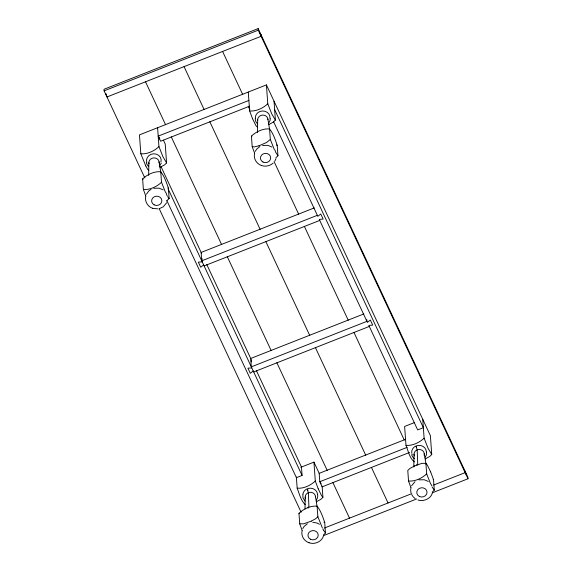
<?xml version="1.0" encoding="UTF-8"?>
<svg xmlns="http://www.w3.org/2000/svg" width="572" height="572" viewBox="0 0 572 572"><rect width="100%" height="100%" fill="white"/><g stroke="black" fill="none" stroke-linecap="round" stroke-linejoin="round"><path stroke-width="0.86" d="M148.648 175.404L148.863 162.627M257.457 132.582L257.679 119.798M305.005 508.951L305.205 497.025M413.799 466.974L414.021 454.197M270.334 118.526L270.02 120.556L268.74 122.959M145.831 196.046C144.351 201.144 147.733 206.892 152.774 208.365M254.64 153.217C253.16 158.315 256.549 164.064 261.59 165.537M302.917 494.237L302.938 497.79L305.005 501.058M302.173 530.444C300.693 535.542 304.075 541.291 309.116 542.764M410.989 487.616L410.624 490.225L411.018 492.821M161.268 163.134L159.281 166.466M275.976 158.637L274.903 161.032M323.502 535.857C321.771 541.798 314.486 544.901 308.844 542.678M432.318 493.028C430.909 499.192 422.365 501.916 417.932 499.935M146.432 194.223L148.777 190.977L151.029 189.368M166.709 202.688L163.299 206.799L159.381 208.637M255.248 151.394L256.656 149.135L259.838 146.546M302.781 528.621L304.19 526.362L307.371 523.766M411.59 485.792L415 481.681M316.266 500.185L317.553 497.783L317.789 494.851M425.082 457.357L426.362 454.954L426.605 452.023M157.6 127.735L158.952 146.611C154.318 151.029 147.254 154.419 140.819 153.754L139.461 134.87L266.416 84.906L430.38 435.621L431.738 454.497L429.708 456.47L425.225 458.944M145.731 195.917L143.372 189.411L142.621 178.922C147.254 174.503 154.318 171.121 160.753 171.786C164.464 176.362 166.445 182.497 168.382 188.095L169.133 198.584L166.466 200.987M163.406 140.161L165.222 144.051L166.581 162.927L164.55 164.9L160.067 167.374M160.753 171.786L161.511 182.275C156.878 186.694 149.814 190.076 143.372 189.411M266.416 84.906L267.767 103.789C263.134 108.201 256.07 111.59 249.628 110.925L248.277 92.049M254.547 153.089L252.188 146.582L251.437 136.093C256.07 131.682 263.127 128.292 269.569 128.957C273.273 133.533 275.261 139.668 277.198 145.267L277.949 155.756L275.918 157.729M274.038 101.223L275.389 120.099L273.366 122.072L268.883 124.546M269.569 128.957L270.32 139.446L266.602 142.492L258.966 145.803M300.75 467.324L313.942 462.133L315.294 481.009C310.66 485.428 303.603 488.817 297.161 488.152L296.36 476.998M302.073 530.316L299.714 523.809L298.963 513.32C303.596 508.901 310.66 505.519 317.102 506.184C320.806 510.76 322.794 516.895 324.724 522.493L325.475 532.982L323.452 534.956M322.122 486.171L322.923 497.325L320.892 499.292L316.416 501.766M317.102 506.184L317.853 516.673L315.823 518.64L311.347 521.113M422.758 419.305L424.109 438.188C419.476 442.599 412.412 445.988 405.977 445.323L404.618 426.447L414.514 422.551M410.889 487.487L408.53 480.981L407.779 470.491L409.809 468.525L414.285 466.044M414.292 466.044L421.972 463.327L425.911 463.356L426.662 473.845C422.036 478.263 414.972 481.645 408.53 480.981M430.616 471.864L433.54 479.665L434.291 490.154L432.26 492.127M273.18 163.106C270.048 165.987 265.315 166.974 261.318 165.458M203.646 264.9L200.722 267.26L198.341 262.162L202.216 261.847M253.217 370.935L250.293 373.287L247.912 368.189L251.787 367.875M311.332 521.121L303.66 523.838L299.714 523.809M432.361 492.785L467.996 478.757L467.882 477.184L258.158 28.6L104.004 89.275L104.118 90.848L144.823 177.921M104.118 90.848L258.272 30.173L258.158 28.6M248.877 100.436L158.201 136.129L160.582 141.227L249.614 106.185M314.278 207.908L201.137 252.438L201.737 260.825L317.353 215.322M204.125 265.923L319.741 220.42M363.849 313.935L250.708 358.465L251.308 366.852L366.924 321.35L366.809 319.669M253.696 371.95L369.312 326.448M256.378 370.577L301.473 467.038L302.073 475.432L296.41 477.663L166.988 200.858M405.741 439.282L319.183 473.351L319.784 481.738L322.172 486.836L409.552 452.445M319.784 481.738L407.171 447.347M324.245 528.092L411.84 493.615M433.64 485.035L465.136 472.636L465.1 472.114L466.051 474.152L465.022 471.063M323.788 535.514L416.616 498.977M258.959 145.803L254.376 146.897L252.188 146.582M262.584 145.445L267.91 145.352L271.929 147.047M153.768 188.274L159.095 188.181L163.113 189.868M418.926 479.844L424.252 479.751L428.271 481.438M158.058 208.902L152.502 208.28M312.77 522.308L316.988 523.022L319.462 524.267M275.389 120.099L271.714 113.835L267.767 103.789M251.437 136.093L251.93 136.443M277.949 155.756L275.289 151.623M166.581 162.927L162.898 156.664L158.952 146.611M142.621 178.922L143.114 179.272M169.133 198.584L167.632 196.675M431.738 454.497L428.056 448.233L424.109 438.188M425.911 463.356L427.413 465.265L430.616 471.857M434.291 490.154L432.182 487.108M322.923 497.325L321.421 495.416L318.225 488.824M298.963 513.32L299.456 513.663M325.475 532.982L323.523 530.237M276.369 145.002L277.198 145.267M414.428 461.904C409.523 458.387 408.286 450.822 405.977 445.323M323.902 522.229L324.724 522.493M257.622 127.399L255.813 125.425L252.559 118.74M148.806 170.227L147.698 169.398L145.781 165.923M168.018 187.938L168.382 188.095M433.176 479.508L433.54 479.665M305.148 504.626C300.922 500.436 299.263 493.729 297.161 488.152M414.557 458.801L412.619 456.842L411.754 454.969M415.186 498.612L413.163 496.825L411.733 494.623M257.471 123.831L255.834 121.657L255.141 118.797M148.663 166.659L147.018 164.479L146.396 162.519M416.545 446.868L416.151 446.56L417.167 449.849L417.732 463.942M417.346 464.557L416.945 464.249L417.095 465.243M308.53 507.385L308.129 507.071L308.287 508.072M307.958 490.082L307.336 489.382L308.351 492.678L308.916 506.763M274.753 149.885L275.389 151.029M431.095 484.284L431.967 485.993M165.937 192.714L166.574 193.858M167.181 195.838L166.473 194.444M322.815 528.843L323.366 529.937M145.781 165.916L140.819 153.754M322.301 527.777L317.853 516.673M258.272 30.173L467.996 478.757M274.639 109.609L423.359 427.699L417.689 429.929L368.833 325.425L372.708 325.111L370.327 320.013L367.403 322.372L319.262 219.398L323.137 219.083L320.756 213.985L317.832 216.345L273.48 121.486M222.594 51.459L242.65 94.366M248.327 106.506L249.842 109.745M274.067 161.554L298.67 214.178M304.347 226.319L348.248 320.227M353.925 332.375L404.268 440.04M184.055 66.624L204.111 109.531M209.788 121.679L260.131 229.343M265.808 241.491L309.709 335.399M315.387 347.54L365.73 455.212M371.407 467.353L388.059 502.974M145.517 81.796L165.573 124.703M171.25 136.844L221.593 244.516M227.27 256.656L271.171 350.565M276.848 362.705L327.191 470.377M332.868 482.525L349.521 518.139M313.942 462.133L319.39 473.788M158.859 136.872L159.81 138.91M320.449 482.482L321.078 483.841M161.025 166.638L201.616 253.453M206.807 264.557L250.808 358.68M168.018 188.696L302.073 475.432M106.585 95.231L105.949 93.872L106.978 96.961L261.132 36.293L260.103 33.205L261.054 35.242L261.018 34.72M159.209 208.68L301.144 512.262M430.616 483.891L426.662 473.845M274.274 149.492L270.32 139.446M165.458 192.321L161.511 182.275M252.552 118.726L249.628 110.925M318.218 488.817L315.294 481.009M424.245 453.41L426.011 464.335M267.903 119.012L269.526 129.093M315.429 496.231L317.06 506.32M159.088 161.833L160.854 172.758M251.187 359.481L251.365 361.997M201.973 258.487L202.152 261.004M255.391 118.604A7.336 6.635 -4.1 0 1 262.62 110.975A7.336 6.635 -4.1 0 1 269.941 118.347M257.722 120.406A5.141 4.647 -4.1 0 1 262.448 115.079A5.141 4.647 -4.1 0 1 267.946 119.612M414.421 455.97A5.141 4.647 -4.1 0 1 418.79 449.478A5.141 4.647 -4.1 0 1 424.124 455.219M412.24 454.668A7.336 6.635 -4.1 0 1 411.933 453.853M411.74 453.003A7.336 6.635 -4.1 0 1 418.489 445.395A7.336 6.635 -4.1 0 1 426.34 451.873M305.605 498.798A5.141 4.647 -4.1 0 1 309.309 492.392A5.141 4.647 -4.1 0 1 315.479 496.839M302.91 494.101A7.336 6.635 -4.1 0 1 310.632 488.202A7.336 6.635 -4.1 0 1 317.524 494.701M149.042 163.828A5.141 4.647 -4.1 0 1 153.632 157.901A5.141 4.647 -4.1 0 1 159.095 163.049M146.775 162.284A7.336 6.635 -4.1 0 1 153.811 153.796A7.336 6.635 -4.1 0 1 160.946 162.026M263.013 162.055A5.141 4.647 -4.1 0 0 270.692 157.893A5.141 4.647 -4.1 0 0 262.963 154.011A5.141 4.647 -4.1 0 0 263.013 162.055M419.355 496.453A5.141 4.647 -4.1 0 0 427.034 492.292A5.141 4.647 -4.1 0 0 419.305 488.409A5.141 4.647 -4.1 0 0 419.355 496.453M310.539 539.282A5.141 4.647 -4.1 0 0 318.218 535.12A5.141 4.647 -4.1 0 0 310.496 531.238A5.141 4.647 -4.1 0 0 310.539 539.282M154.197 204.883A5.141 4.647 -4.1 0 0 161.876 200.722A5.141 4.647 -4.1 0 0 154.154 196.839A5.141 4.647 -4.1 0 0 154.197 204.883"/></g></svg>
